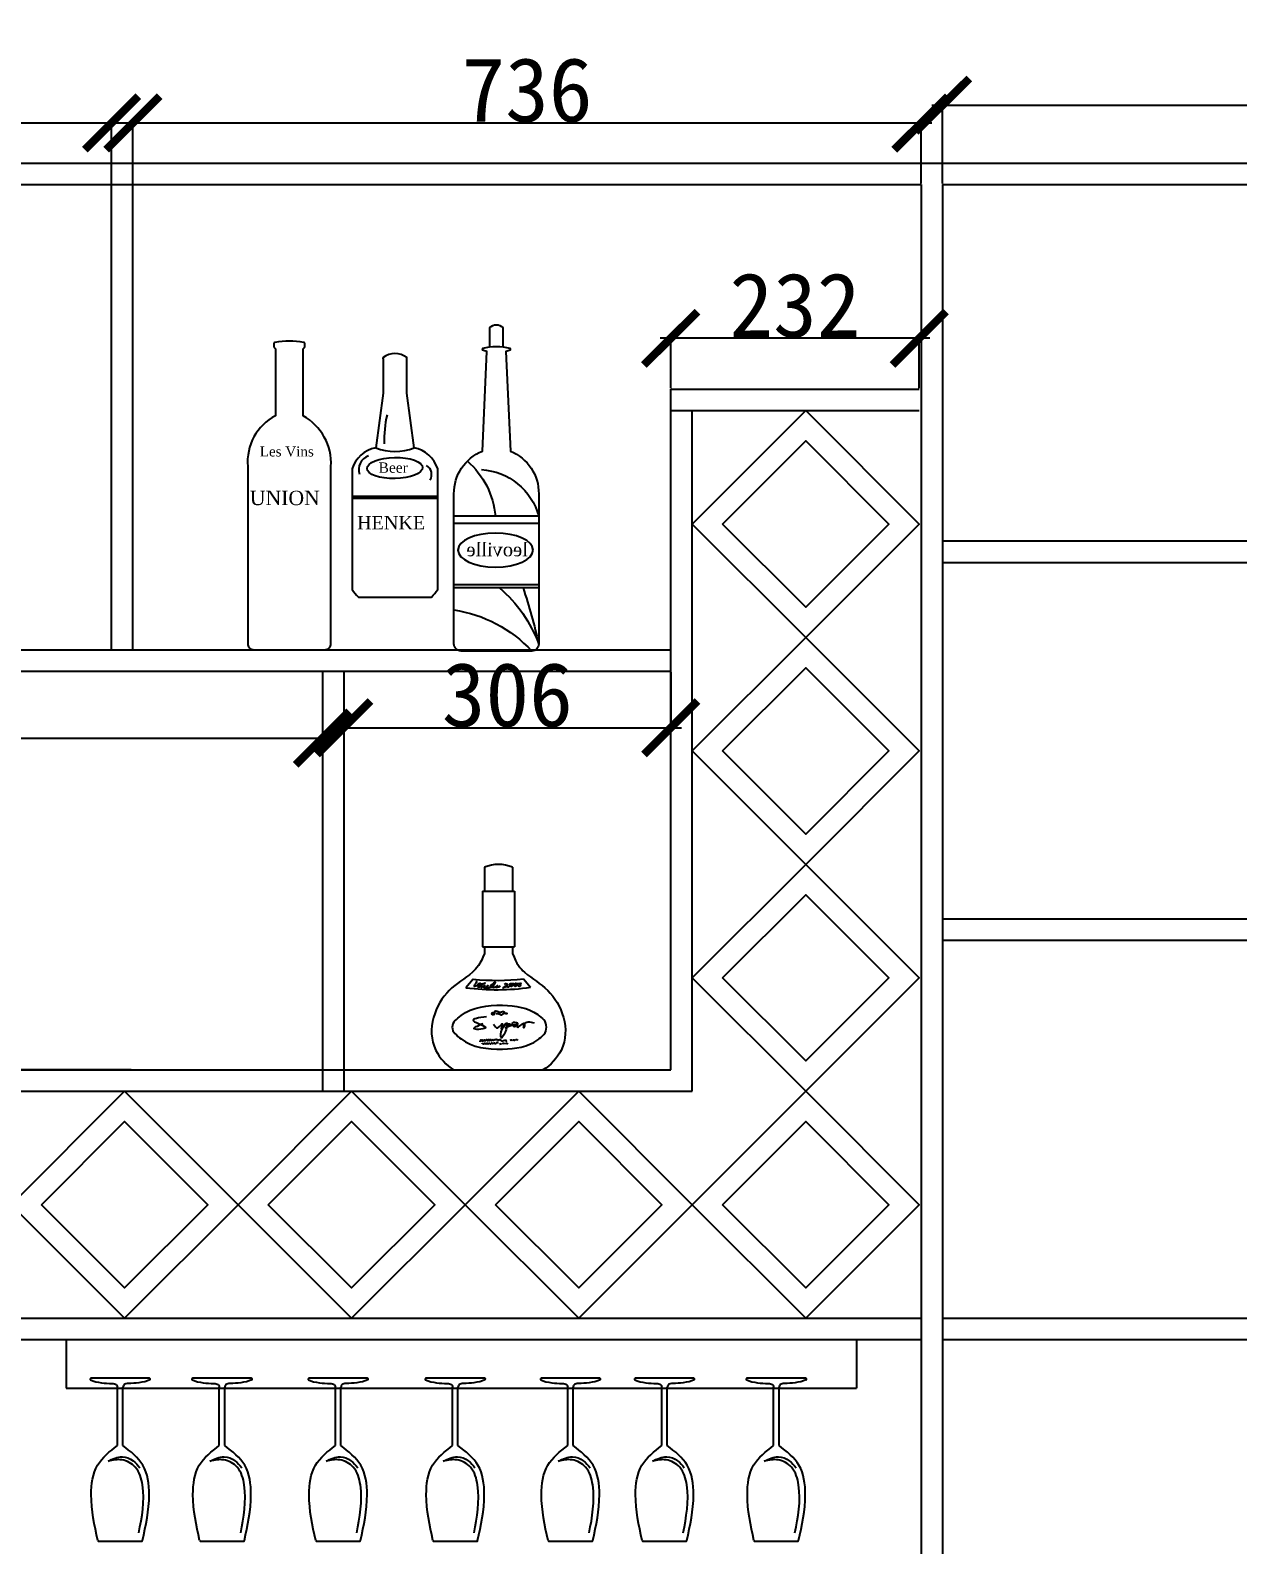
# Model space of a CAD drawing. Header units: millimetres. Extents: x 1149180 to 1411665549, y -85375798 to -28940.
# Drawn here: x 1196092 to 1197221, y -92264 to -90848 of the extents above; entities that cross this region are included whole.
import ezdxf

# ---------------------------------------------------------------- set-up
doc = ezdxf.new("R2010")
doc.units = ezdxf.units.MM
doc.header["$PDMODE"] = 35
for name, color, linetype in [('3', 3, 'Continuous'), ('4', 4, 'Continuous'), ('6', 6, 'Continuous'), ('7', 7, 'Continuous'), ('BLOCK2', 8, 'Continuous'), ('qt', 7, 'Continuous'), ('地板', 8, 'Continuous'), ('灯', 1, 'Continuous')]:
    doc.layers.add(name, color=color, linetype=linetype)
doc.styles.add('STYLE4', font='dutcheb.ttf')
doc.styles.add('云', font='SimSun.ttf')
doc.dimstyles.new('标准', dxfattribs={"dimtxt": 60, "dimasz": 50, "dimexe": 1, "dimexo": 1, "dimtad": 1, "dimdec": 0, "dimtxsty": '云', "dimblk": 'ARCHTICK', "dimcen": 50, "dimdle": 10, "dimclrd": 24, "dimclre": 22, "dimclrt": 24, "dimadec": 0, "dimazin": 0, "dimtfac": 1, "dimtdec": 0, "dimtmove": 1, "dimatfit": 3, "dimldrblk": 'OBLIQUE', "dimfxl": 1.25, "dimarcsym": 0})

# ---------------------------------------------------------------- blocks, each defined once
blk = doc.blocks.new('jd')
at = {"layer": '6', "color": 4}
for p, q in [((-4873.1, 2881.8), (-4873.1, 2818.3)), ((-4798.1, 2881.8), (-4798.1, 2818.3)), ((-4878.1, 2818.3), (-4793.1, 2818.3)), ((-4878.1, 2818.3), (-4878.1, 2668.9)), ((-4793.1, 2818.3), (-4793.1, 2668.9)), ((-4878.1, 2668.9), (-4793.1, 2668.9)), ((-4873.1, 2668.9), (-4873.1, 2651.5)), ((-4798.1, 2668.9), (-4798.1, 2651.5)), ((-4903.2, 2582.9), (-4922.4, 2560)), ((-4768.9, 2584), (-4749.9, 2561.3)), ((-4954.3, 2340.5), (-4716.9, 2340.5))]:
    blk.add_line(p, q, dxfattribs=at)
for centre, radius, start, end in [((-4835.6, 2795.5), 94, 66.4973, 113.5027), ((-4841.1, 3185), 630.3, 262.5878, 278.3192), ((-4841.1, 3185), 605.3, 264.1105, 276.85), ((-4935.9, 2454.5), 23.2, 133.046, 226.954), ((-4738.6, 2454.5), 31.2, 321.3087, 38.6913)]:
    blk.add_arc(centre, radius, start, end, dxfattribs=at)
for points in [[(-4873.1, 2651.5), (-4883.7, 2622.4), (-4915.5, 2588.4), (-4990.4, 2549.7), (-5040.3, 2425.6), (-4974.8, 2352.6), (-4954.3, 2340.5)], [(-4798.1, 2651.5), (-4787.5, 2622.4), (-4755.7, 2588.4), (-4680.8, 2549.7), (-4630.8, 2425.6), (-4696.3, 2352.6), (-4716.9, 2340.5)]]:
    blk.add_open_spline(points, degree=3, knots=[0, 0, 0, 0, 18.805428, 56.35164, 129.653985, 156.297323, 156.297323, 156.297323, 156.297323], dxfattribs=at)
for points in [[(-4894.8, 2579), (-4895.5, 2572.8), (-4900.3, 2564.3), (-4896.1, 2565), (-4886.7, 2571.5), (-4884.1, 2572.1), (-4885.4, 2570.2), (-4891.2, 2564), (-4890.9, 2562.4), (-4886, 2565.3), (-4876.6, 2571.2), (-4871.3, 2572.5), (-4872.6, 2571.5), (-4878.2, 2568.9), (-4887, 2561.1), (-4882.1, 2565.3), (-4879.8, 2565), (-4881.8, 2561.1), (-4872.3, 2565.6), (-4875.3, 2561.1), (-4863.5, 2565.3), (-4867.1, 2563.4), (-4864.2, 2561.1), (-4870.4, 2559.1), (-4856.7, 2561.7), (-4844.3, 2575.1), (-4857.3, 2560.8), (-4848.2, 2565), (-4853.7, 2564), (-4845.6, 2561.1), (-4837.8, 2566), (-4841.7, 2561.7), (-4830, 2564.7)], [(-4819.2, 2568.9), (-4813.7, 2570.8), (-4812.7, 2566.3), (-4815, 2565.6), (-4823.1, 2560.1), (-4816.6, 2562.7), (-4810.7, 2562.7), (-4805.5, 2564), (-4805.5, 2570.8), (-4798, 2567.6), (-4801.9, 2563.7), (-4802.9, 2568.2), (-4791.8, 2570.8), (-4787.9, 2567.6), (-4791.2, 2563), (-4791.8, 2570.8), (-4785.6, 2571.5), (-4776.8, 2567.6), (-4780.4, 2563.7), (-4784.3, 2569.2), (-4780.7, 2571.5), (-4774.2, 2571.5)], [(-4951.7, 2471.4), (-4935.5, 2485.7), (-4824.7, 2513.1), (-4730.9, 2488.3), (-4714.3, 2474)], [(-4867.6, 2482.5), (-4902.5, 2471.5), (-4870.9, 2452.4), (-4900.8, 2451.3), (-4891.9, 2457.7), (-4876.2, 2464.6)], [(-4845.2, 2488.9), (-4852.7, 2488.9), (-4852.7, 2493), (-4845.2, 2493), (-4845.2, 2497.5), (-4838.8, 2497.5), (-4830.1, 2494.5), (-4820.7, 2496), (-4819.1, 2493), (-4812.7, 2491.5), (-4822.5, 2490), (-4828.2, 2487), (-4836.5, 2490), (-4842.5, 2490)], [(-4849.3, 2463), (-4836.9, 2453.3), (-4824.9, 2463.9), (-4828.4, 2451.2), (-4814.3, 2465.3), (-4827, 2425.8), (-4811.5, 2463.2), (-4803.7, 2461.8), (-4816.4, 2453.3), (-4812.9, 2455.5), (-4784.6, 2465.3), (-4798.7, 2465.3), (-4793.1, 2456.2), (-4785.3, 2463.9), (-4785.3, 2455.5), (-4766.2, 2465.3), (-4768.3, 2452.6), (-4766.9, 2461.1), (-4740.1, 2465.8)], [(-4951.7, 2437.5), (-4935.5, 2423.2), (-4824.7, 2395.9), (-4730.9, 2420.6), (-4714.3, 2434.9)], [(-4884.8, 2415.9), (-4882.8, 2420.9), (-4882.6, 2417.2), (-4879.4, 2420.7), (-4878.9, 2418.1), (-4872.6, 2421.2), (-4872, 2417.8), (-4866.6, 2421.9), (-4865.7, 2418.6), (-4861.3, 2421.9), (-4861.1, 2418.8), (-4856.4, 2421.8), (-4855.5, 2418.8), (-4850.3, 2421.4), (-4848.7, 2419.2), (-4845.1, 2421.7), (-4844.6, 2420.6), (-4842.1, 2422.3), (-4840.5, 2420.9), (-4838.7, 2422.1), (-4837.4, 2419.9), (-4830.7, 2421.8), (-4829.4, 2418.9), (-4815.8, 2419.7), (-4815.6, 2415.6)], [(-4879.3, 2409), (-4877.1, 2411.4), (-4875.6, 2409.7), (-4872.6, 2412.3), (-4872.2, 2410.1), (-4868.6, 2411.5), (-4868, 2410.1), (-4865.1, 2411.5), (-4864.1, 2410.2), (-4862.3, 2410.9), (-4859.4, 2411.9), (-4857, 2409.3), (-4853, 2412.4), (-4850.3, 2410.3), (-4846.6, 2413), (-4844.9, 2410.6), (-4838.7, 2414.2), (-4838.1, 2411.2)], [(-4833, 2408.8), (-4829.6, 2410.4), (-4828.8, 2409.2), (-4827.3, 2411.5)], [(-4824.8, 2410.1), (-4821.4, 2411.6), (-4820.7, 2410.4), (-4819.2, 2412.7)], [(-4816.7, 2410.1), (-4813.3, 2411.6), (-4812.5, 2410.4), (-4811, 2412.7)], [(-4804, 2419.4), (-4800.6, 2420.9), (-4799.9, 2419.8), (-4798.4, 2422.1)], [(-4797.1, 2419.4), (-4793.7, 2420.9), (-4793, 2419.8), (-4791.4, 2422.1)], [(-4789.8, 2420.2), (-4786.4, 2421.8), (-4785.6, 2420.6), (-4784.1, 2422.9)]]:
    blk.add_spline(points, degree=3, dxfattribs=at)
blk = doc.blocks.new('W1')
at = {"layer": '3'}
for p, q in [((-87.4, 96.6), (-27.4, 96.6)), ((-87.4, 53), (-27.4, 53))]:
    blk.add_line(p, q, dxfattribs=at)
for centre, radius, start, end in [((1.7, 96.6), 58.6, 131.1777, 175.0055), ((-44, 89.7), 45.1, 93.7232, 164.5396), ((391, -101), 491.4, 161.9815, 166.8029), ((4.9, -23.5), 98.6, 130.9257, 159.4126), ((-13.6, -57.5), 93.8, 98.4329, 137.162)]:
    blk.add_arc(centre, radius, start, end, dxfattribs=at)
blk.add_ellipse((-56.8, 77.7), major_axis=(-26.6, 0), ratio=0.453704, dxfattribs=at)
at = {"layer": '4'}
blk.add_lwpolyline([(-32.4, 6.2, 0.414214), (-27.4, 11.2), (-27.4, 117.5, 0.307785), (-47.5, 147.8), (-50.6, 218.4, 0.080951), (-47.7, 219.3, 0.050461), (-47.8, 220.8, 0.114655), (-67, 220.8, 0.050461), (-67.1, 219.3, 0.080951), (-64.2, 218.4), (-67.3, 147.8, 0.307785), (-87.4, 117.5), (-87.4, 11.2, 0.414214), (-82.4, 6.2)], format="xyb", close=True, dxfattribs=at)
at = {"layer": '7'}
for p, q in [((-87.4, 101.7), (-27.4, 101.7)), ((-87.4, 51), (-27.4, 51))]:
    blk.add_line(p, q, dxfattribs=at)
blk.add_lwpolyline([(-52.7, 221.6), (-52.7, 235.3, 0.420258), (-62.1, 235.3), (-62.1, 221.6)], format="xyb", dxfattribs=at)
at = {"layer": '3', "color": 3, "style": 'STYLE4'}
blk.add_text('leoville', height=9.6, dxfattribs=at).set_placement((-79.7, 73.3))
blk = doc.blocks.new('_ArchTick')
at = {"color": 0, "linetype": 'ByBlock', "const_width": 0.15}
blk.add_lwpolyline([(-0.5, -0.5), (0.5, 0.5)], dxfattribs=at)
blk = doc.blocks.new('*D1228')
at = {"layer": 'Defpoints', "color": 0}
for p in [(1196168.4, -90934.4), (1195392, -90991.9), (1196168.4, -90991.9)]:
    blk.add_point(p, dxfattribs=at)
at = {"layer": '灯', "color": 24, "lineweight": -2}
blk.add_line((1195382, -90934.4), (1196178.4, -90934.4), dxfattribs=at)
at = {"layer": '灯', "color": 22, "lineweight": -2}
for p, q in [((1195392, -90990.9), (1195392, -90933.4)), ((1196168.4, -90990.9), (1196168.4, -90933.4))]:
    blk.add_line(p, q, dxfattribs=at)
at = {"layer": '灯', "color": 24, "lineweight": -2, "xscale": 50, "yscale": 50, "zscale": 50, "rotation": 180}
blk.add_blockref('_ArchTick', (1195392, -90934.4), dxfattribs=at)
at = {"layer": '灯', "color": 24, "lineweight": -2, "xscale": 50, "yscale": 50, "zscale": 50}
blk.add_blockref('_ArchTick', (1196168.4, -90934.4), dxfattribs=at)
at = {"layer": '灯', "color": 24, "insert": (1195780.2, -90903.8), "char_height": 60, "attachment_point": 5, "style": '云'}
blk.add_mtext('776', dxfattribs=at)
blk = doc.blocks.new('_Oblique')
at = {"color": 0, "linetype": 'ByBlock', "lineweight": -2}
blk.add_line((-0.5, -0.5), (0.5, 0.5), dxfattribs=at)
blk = doc.blocks.new('*D1229')
at = {"layer": 'Defpoints', "color": 0}
for p in [(1196924.8, -90934.4), (1196188.4, -90991.9), (1196924.8, -90991.9)]:
    blk.add_point(p, dxfattribs=at)
at = {"layer": '灯', "color": 24, "lineweight": -2}
blk.add_line((1196178.4, -90934.4), (1196934.8, -90934.4), dxfattribs=at)
at = {"layer": '灯', "color": 22, "lineweight": -2}
for p, q in [((1196188.4, -90990.9), (1196188.4, -90933.4)), ((1196924.8, -90990.9), (1196924.8, -90933.4))]:
    blk.add_line(p, q, dxfattribs=at)
at = {"layer": '灯', "color": 24, "lineweight": -2, "xscale": 50, "yscale": 50, "zscale": 50, "rotation": 180}
blk.add_blockref('_ArchTick', (1196188.4, -90934.4), dxfattribs=at)
at = {"layer": '灯', "color": 24, "lineweight": -2, "xscale": 50, "yscale": 50, "zscale": 50}
blk.add_blockref('_ArchTick', (1196924.8, -90934.4), dxfattribs=at)
at = {"layer": '灯', "color": 24, "insert": (1196556.6, -90903.8), "char_height": 60, "attachment_point": 5, "style": '云'}
blk.add_mtext('736', dxfattribs=at)
blk = doc.blocks.new('*D1230')
at = {"layer": 'Defpoints', "color": 0}
for p in [(1196690.9, -91135.7), (1196690.9, -91183.3), (1196923, -91183.3)]:
    blk.add_point(p, dxfattribs=at)
at = {"layer": '灯', "color": 24, "lineweight": -2}
blk.add_line((1196933, -91135.7), (1196680.9, -91135.7), dxfattribs=at)
at = {"layer": '灯', "color": 22, "lineweight": -2}
for p, q in [((1196690.9, -91182.3), (1196690.9, -91134.7)), ((1196923, -91182.3), (1196923, -91134.7))]:
    blk.add_line(p, q, dxfattribs=at)
at = {"layer": '灯', "color": 24, "lineweight": -2, "xscale": 50, "yscale": 50, "zscale": 50, "rotation": 180}
blk.add_blockref('_ArchTick', (1196690.9, -91135.7), dxfattribs=at)
at = {"layer": '灯', "color": 24, "lineweight": -2, "xscale": 50, "yscale": 50, "zscale": 50}
blk.add_blockref('_ArchTick', (1196923, -91135.7), dxfattribs=at)
at = {"layer": '灯', "color": 24, "insert": (1196807, -91105.1), "char_height": 60, "attachment_point": 5, "style": '云'}
blk.add_mtext('232', dxfattribs=at)
blk = doc.blocks.new('*D1231')
at = {"layer": 'Defpoints', "color": 0}
for p in [(1195635.3, -91446.9), (1196365.4, -91446.9), (1196365.4, -91509.6)]:
    blk.add_point(p, dxfattribs=at)
at = {"layer": '灯', "color": 22, "lineweight": -2}
for p, q in [((1195635.3, -91447.9), (1195635.3, -91510.6)), ((1196365.4, -91447.9), (1196365.4, -91510.6))]:
    blk.add_line(p, q, dxfattribs=at)
at = {"layer": '灯', "color": 24, "lineweight": -2}
blk.add_line((1195625.3, -91509.6), (1196375.4, -91509.6), dxfattribs=at)
at = {"layer": '灯', "color": 24, "lineweight": -2, "xscale": 50, "yscale": 50, "zscale": 50, "rotation": 180}
blk.add_blockref('_ArchTick', (1195635.3, -91509.6), dxfattribs=at)
at = {"layer": '灯', "color": 24, "lineweight": -2, "xscale": 50, "yscale": 50, "zscale": 50}
blk.add_blockref('_ArchTick', (1196365.4, -91509.6), dxfattribs=at)
at = {"layer": '灯', "color": 24, "insert": (1196000.3, -91478.9), "char_height": 60, "attachment_point": 5, "style": '云'}
blk.add_mtext('730', dxfattribs=at)
blk = doc.blocks.new('*D1233')
at = {"layer": 'Defpoints', "color": 0}
for p in [(1196385.4, -91446.9), (1196690.9, -91446.9), (1196690.9, -91499.9)]:
    blk.add_point(p, dxfattribs=at)
at = {"layer": '灯', "color": 22, "lineweight": -2}
for p, q in [((1196385.4, -91447.9), (1196385.4, -91500.9)), ((1196690.9, -91447.9), (1196690.9, -91500.9))]:
    blk.add_line(p, q, dxfattribs=at)
at = {"layer": '灯', "color": 24, "lineweight": -2}
blk.add_line((1196375.4, -91499.9), (1196700.9, -91499.9), dxfattribs=at)
at = {"layer": '灯', "color": 24, "lineweight": -2, "xscale": 50, "yscale": 50, "zscale": 50, "rotation": 180}
blk.add_blockref('_ArchTick', (1196385.4, -91499.9), dxfattribs=at)
at = {"layer": '灯', "color": 24, "lineweight": -2, "xscale": 50, "yscale": 50, "zscale": 50}
blk.add_blockref('_ArchTick', (1196690.9, -91499.9), dxfattribs=at)
at = {"layer": '灯', "color": 24, "insert": (1196538.2, -91469.3), "char_height": 60, "attachment_point": 5, "style": '云'}
blk.add_mtext('306', dxfattribs=at)
blk = doc.blocks.new('*D1238')
at = {"layer": 'Defpoints', "color": 0}
for p in [(1198289.8, -90917.8), (1196944.8, -90991.9), (1198289.8, -90991.9)]:
    blk.add_point(p, dxfattribs=at)
at = {"layer": '灯', "color": 24, "lineweight": -2}
blk.add_line((1196934.8, -90917.8), (1198299.8, -90917.8), dxfattribs=at)
at = {"layer": '灯', "color": 22, "lineweight": -2}
for p, q in [((1196944.8, -90990.9), (1196944.8, -90916.8)), ((1198289.8, -90990.9), (1198289.8, -90916.8))]:
    blk.add_line(p, q, dxfattribs=at)
at = {"layer": '灯', "color": 24, "lineweight": -2, "xscale": 50, "yscale": 50, "zscale": 50, "rotation": 180}
blk.add_blockref('_ArchTick', (1196944.8, -90917.8), dxfattribs=at)
at = {"layer": '灯', "color": 24, "lineweight": -2, "xscale": 50, "yscale": 50, "zscale": 50}
blk.add_blockref('_ArchTick', (1198289.8, -90917.8), dxfattribs=at)
at = {"layer": '灯', "color": 24, "insert": (1197617.3, -90887.1), "char_height": 60, "attachment_point": 5, "style": '云'}
blk.add_mtext('1345', dxfattribs=at)

msp = doc.modelspace()

# ---------------------------------------------------------------- linework, layer by layer
at = {"color": 8}
for p, q in [((1196168.4, -91426.9), (1196168.4, -90991.9)), ((1196188.4, -91426.9), (1196188.4, -90991.9)), ((1196690.9, -91819.7), (1196690.9, -91183.3)), ((1196710.9, -91839.7), (1196710.9, -91203.3)), ((1194964.8, -91426.9), (1196690.9, -91426.9)), ((1194964.8, -91446.9), (1196690.9, -91446.9)), ((1196188.4, -91446.9), (1196188.4, -91446.9)), ((1196365.4, -91446.9), (1196365.4, -91839.7)), ((1196385.4, -91446.9), (1196385.4, -91839.7)), ((1196186.7, -91819.7), (1195498.1, -91819.7)), ((1195693.1, -91819.7), (1196690.9, -91819.7)), ((1195650.3, -91839.7), (1196710.9, -91839.7)), ((1196074.5, -92051.9), (1196924.8, -92051.9)), ((1196074.5, -92071.9), (1196924.8, -92071.9))]:
    msp.add_line(p, q, dxfattribs=at)
for points in [[(1196710.9, -91309.4), (1196817, -91203.3), (1196923, -91309.4), (1196817, -91415.5)], [(1196739.2, -91309.4), (1196817, -91231.6), (1196894.8, -91309.4), (1196817, -91387.2)], [(1196710.9, -91521.5), (1196817, -91415.5), (1196923, -91521.5), (1196817, -91627.6)], [(1196739.2, -91521.5), (1196817, -91443.7), (1196894.8, -91521.5), (1196817, -91599.3)], [(1196710.9, -91733.7), (1196817, -91627.6), (1196923, -91733.7), (1196817, -91839.7)], [(1196739.2, -91733.7), (1196817, -91655.9), (1196894.8, -91733.7), (1196817, -91811.4)], [(1196074.5, -91945.8), (1196180.6, -91839.7), (1196286.7, -91945.8), (1196180.6, -92051.9)], [(1196286.7, -91945.8), (1196392.7, -91839.7), (1196498.8, -91945.8), (1196392.7, -92051.9)], [(1196498.8, -91945.8), (1196604.9, -91839.7), (1196710.9, -91945.8), (1196604.9, -92051.9)], [(1196710.9, -91945.8), (1196817, -91839.7), (1196923, -91945.8), (1196817, -92051.9)], [(1196102.8, -91945.8), (1196180.6, -91868), (1196258.4, -91945.8), (1196180.6, -92023.6)], [(1196314.9, -91945.8), (1196392.7, -91868), (1196470.5, -91945.8), (1196392.7, -92023.6)], [(1196527.1, -91945.8), (1196604.9, -91868), (1196682.6, -91945.8), (1196604.9, -92023.6)], [(1196739.2, -91945.8), (1196817, -91868), (1196894.8, -91945.8), (1196817, -92023.6)]]:
    msp.add_lwpolyline(points, close=True, dxfattribs=at)
at = {"layer": '3'}
msp.add_line((1196393.2, -91285.2), (1196473.2, -91285.2), dxfattribs=at)
for centre, radius, start, end in [((1196531.2, -91231.5), 108.1, 167.0666, 181.5046), ((1196413.1, -91258.6), 13.7, 110.2878, 198.0403), ((1196457.3, -91263.2), 10.2, 329.8754, 57.1334)]:
    msp.add_arc(centre, radius, start, end, dxfattribs=at)
at = {"layer": '4'}
for points in [[(1196301.5, -91426.9), (1196367.6, -91426.9, 0.414214), (1196373.4, -91421.1), (1196373.4, -91255.6, 0.287212), (1196347.4, -91208.1), (1196347.4, -91145.6, 0.147579), (1196349, -91143.6), (1196349, -91140.7, 0.131585), (1196348, -91139.5, 0.075603), (1196321, -91139.5, 0.131585), (1196320, -91140.7), (1196320, -91143.6, 0.147579), (1196321.7, -91145.6), (1196321.7, -91208.1, 0.304594), (1196295.7, -91255.6), (1196295.7, -91421.1, 0.414214)], [(1196415.2, -91238.1, 0.275143), (1196393.2, -91257.9), (1196393.2, -91370.6, 0.042753), (1196399, -91377.7), (1196467.3, -91377.7, 0.042753), (1196473.2, -91370.6), (1196473.2, -91257.9, 0.275143), (1196451.1, -91238.1), (1196444.2, -91187), (1196444.2, -91155.2, 0.279828), (1196444.2, -91153.6, 0.31991), (1196422.2, -91153.6, 0.279828), (1196422.2, -91155.2), (1196422.2, -91187)]]:
    msp.add_lwpolyline(points, format="xyb", close=True, dxfattribs=at)
at = {"layer": '7'}
msp.add_line((1196393.2, -91283.2), (1196473.2, -91283.2), dxfattribs=at)
msp.add_arc((1196433.2, -91193.3), 48.3, 248.1677, 291.8323, dxfattribs=at)
msp.add_ellipse((1196433.1, -91257), major_axis=(-26, -0.5), ratio=0.379432, dxfattribs=at)
at = {"layer": 'BLOCK2', "color": 253}
for p, q in [((1196126.1, -92071.9), (1196126.1, -92117.3)), ((1196864.6, -92071.9), (1196864.6, -92117.3)), ((1196126.1, -92117.3), (1196864.6, -92117.3)), ((1196203.8, -92107.9), (1196149.2, -92107.9)), ((1196173.9, -92170.9), (1196173.9, -92116.3)), ((1196179, -92170.9), (1196179, -92116.3)), ((1196298.9, -92107.9), (1196244.3, -92107.9)), ((1196269.1, -92170.9), (1196269.1, -92116.3)), ((1196274.1, -92170.9), (1196274.1, -92116.3)), ((1196407.4, -92107.9), (1196352.8, -92107.9)), ((1196377.6, -92170.9), (1196377.6, -92116.3)), ((1196382.6, -92170.9), (1196382.6, -92116.3)), ((1196516.9, -92107.9), (1196462.3, -92107.9)), ((1196487.1, -92170.9), (1196487.1, -92116.3)), ((1196492.1, -92170.9), (1196492.1, -92116.3)), ((1196624.5, -92107.9), (1196569.9, -92107.9)), ((1196594.6, -92170.9), (1196594.6, -92116.3)), ((1196599.7, -92170.9), (1196599.7, -92116.3)), ((1196712.4, -92107.9), (1196657.8, -92107.9)), ((1196682.6, -92170.9), (1196682.6, -92116.3)), ((1196687.7, -92170.9), (1196687.7, -92116.3)), ((1196816.9, -92107.9), (1196762.3, -92107.9)), ((1196787, -92170.9), (1196787, -92116.3)), ((1196792.1, -92170.9), (1196792.1, -92116.3)), ((1196196.5, -92260.5), (1196156.4, -92260.5)), ((1196291.7, -92260.5), (1196251.6, -92260.5)), ((1196400.2, -92260.5), (1196360.1, -92260.5)), ((1196509.7, -92260.5), (1196469.5, -92260.5)), ((1196617.2, -92260.5), (1196577.1, -92260.5)), ((1196705.2, -92260.5), (1196665.1, -92260.5)), ((1196809.6, -92260.5), (1196769.5, -92260.5))]:
    msp.add_line(p, q, dxfattribs=at)
for centre, start, end in [((1196149.2, -92108.8), 90, 243.2196), ((1196203.8, -92108.8), 296.7804, 90), ((1196244.3, -92108.8), 90, 243.2196), ((1196298.9, -92108.8), 296.7804, 90), ((1196352.8, -92108.8), 90, 243.2196), ((1196407.4, -92108.8), 296.7804, 90), ((1196462.3, -92108.8), 90, 243.2196), ((1196516.9, -92108.8), 296.7804, 90), ((1196569.9, -92108.8), 90, 243.2196), ((1196624.5, -92108.8), 296.7804, 90), ((1196657.8, -92108.8), 90, 243.2196), ((1196712.4, -92108.8), 296.7804, 90), ((1196762.3, -92108.8), 90, 243.2196), ((1196816.9, -92108.8), 296.7804, 90), ((1196156.4, -92259.6), 192.5858, 270), ((1196196.5, -92259.6), 270, 347.4142), ((1196251.6, -92259.6), 192.5858, 270), ((1196291.7, -92259.6), 270, 347.4142), ((1196360.1, -92259.6), 192.5858, 270), ((1196400.2, -92259.6), 270, 347.4142), ((1196469.5, -92259.6), 192.5858, 270), ((1196509.7, -92259.6), 270, 347.4142), ((1196577.1, -92259.6), 192.5858, 270), ((1196617.2, -92259.6), 270, 347.4142), ((1196665.1, -92259.6), 192.5858, 270), ((1196705.2, -92259.6), 270, 347.4142), ((1196769.5, -92259.6), 192.5858, 270), ((1196809.6, -92259.6), 270, 347.4142)]:
    msp.add_arc(centre, 0.84, start, end, dxfattribs=at)
for points, knots in [([(1196148.8, -92109.5), (1196151.6, -92110.9), (1196158.6, -92112.5), (1196166.6, -92112.8), (1196172.9, -92113.2), (1196173.7, -92115.3), (1196173.9, -92116.3)], [1.62704, 1.62704, 1.62704, 1.62704, 15.116429, 26.985274, 31.624451, 34.868183, 34.868183, 34.868183, 34.868183]), ([(1196204.1, -92109.5), (1196201.4, -92110.9), (1196194.3, -92112.5), (1196186.3, -92112.8), (1196180, -92113.2), (1196179.2, -92115.3), (1196179, -92116.3)], [1.62704, 1.62704, 1.62704, 1.62704, 15.116429, 26.985274, 31.624451, 34.868183, 34.868183, 34.868183, 34.868183]), ([(1196243.9, -92109.5), (1196246.7, -92110.9), (1196253.8, -92112.5), (1196261.8, -92112.8), (1196268.1, -92113.2), (1196268.9, -92115.3), (1196269.1, -92116.3)], [1.62704, 1.62704, 1.62704, 1.62704, 15.116429, 26.985274, 31.624451, 34.868183, 34.868183, 34.868183, 34.868183]), ([(1196299.3, -92109.5), (1196296.5, -92110.9), (1196289.4, -92112.5), (1196281.5, -92112.8), (1196275.1, -92113.2), (1196274.4, -92115.3), (1196274.1, -92116.3)], [1.62704, 1.62704, 1.62704, 1.62704, 15.116429, 26.985274, 31.624451, 34.868183, 34.868183, 34.868183, 34.868183]), ([(1196352.4, -92109.5), (1196355.2, -92110.9), (1196362.3, -92112.5), (1196370.3, -92112.8), (1196376.6, -92113.2), (1196377.4, -92115.3), (1196377.6, -92116.3)], [1.62704, 1.62704, 1.62704, 1.62704, 15.116429, 26.985274, 31.624451, 34.868183, 34.868183, 34.868183, 34.868183]), ([(1196407.8, -92109.5), (1196405, -92110.9), (1196397.9, -92112.5), (1196390, -92112.8), (1196383.6, -92113.2), (1196382.9, -92115.3), (1196382.6, -92116.3)], [1.62704, 1.62704, 1.62704, 1.62704, 15.116429, 26.985274, 31.624451, 34.868183, 34.868183, 34.868183, 34.868183]), ([(1196461.9, -92109.5), (1196464.7, -92110.9), (1196471.8, -92112.5), (1196479.8, -92112.8), (1196486.1, -92113.2), (1196486.9, -92115.3), (1196487.1, -92116.3)], [1.62704, 1.62704, 1.62704, 1.62704, 15.116429, 26.985274, 31.624451, 34.868183, 34.868183, 34.868183, 34.868183]), ([(1196517.3, -92109.5), (1196514.5, -92110.9), (1196507.4, -92112.5), (1196499.4, -92112.8), (1196493.1, -92113.2), (1196492.3, -92115.3), (1196492.1, -92116.3)], [1.62704, 1.62704, 1.62704, 1.62704, 15.116429, 26.985274, 31.624451, 34.868183, 34.868183, 34.868183, 34.868183]), ([(1196569.5, -92109.5), (1196572.3, -92110.9), (1196579.4, -92112.5), (1196587.3, -92112.8), (1196593.7, -92113.2), (1196594.4, -92115.3), (1196594.6, -92116.3)], [1.62704, 1.62704, 1.62704, 1.62704, 15.116429, 26.985274, 31.624451, 34.868183, 34.868183, 34.868183, 34.868183]), ([(1196624.9, -92109.5), (1196622.1, -92110.9), (1196615, -92112.5), (1196607, -92112.8), (1196600.7, -92113.2), (1196599.9, -92115.3), (1196599.7, -92116.3)], [1.62704, 1.62704, 1.62704, 1.62704, 15.116429, 26.985274, 31.624451, 34.868183, 34.868183, 34.868183, 34.868183]), ([(1196657.4, -92109.5), (1196660.2, -92110.9), (1196667.3, -92112.5), (1196675.3, -92112.8), (1196681.6, -92113.2), (1196682.4, -92115.3), (1196682.6, -92116.3)], [1.62704, 1.62704, 1.62704, 1.62704, 15.116429, 26.985274, 31.624451, 34.868183, 34.868183, 34.868183, 34.868183]), ([(1196712.8, -92109.5), (1196710, -92110.9), (1196702.9, -92112.5), (1196695, -92112.8), (1196688.6, -92113.2), (1196687.9, -92115.3), (1196687.7, -92116.3)], [1.62704, 1.62704, 1.62704, 1.62704, 15.116429, 26.985274, 31.624451, 34.868183, 34.868183, 34.868183, 34.868183]), ([(1196761.9, -92109.5), (1196764.7, -92110.9), (1196771.7, -92112.5), (1196779.7, -92112.8), (1196786, -92113.2), (1196786.8, -92115.3), (1196787, -92116.3)], [1.62704, 1.62704, 1.62704, 1.62704, 15.116429, 26.985274, 31.624451, 34.868183, 34.868183, 34.868183, 34.868183]), ([(1196817.2, -92109.5), (1196814.5, -92110.9), (1196807.4, -92112.5), (1196799.4, -92112.8), (1196793.1, -92113.2), (1196792.3, -92115.3), (1196792.1, -92116.3)], [1.62704, 1.62704, 1.62704, 1.62704, 15.116429, 26.985274, 31.624451, 34.868183, 34.868183, 34.868183, 34.868183]), ([(1196155.6, -92259.8), (1196152.4, -92245.7), (1196147.4, -92222.6), (1196151.9, -92187.9), (1196166.7, -92176.5), (1196173.9, -92170.9)], [0.805881, 0.805881, 0.805881, 0.805881, 52.568582, 85.927397, 117.154241, 117.154241, 117.154241, 117.154241]), ([(1196197.3, -92259.8), (1196200.5, -92245.7), (1196205.6, -92222.6), (1196201, -92187.9), (1196186.2, -92176.5), (1196179, -92170.9)], [0.805881, 0.805881, 0.805881, 0.805881, 52.568582, 85.927397, 117.154241, 117.154241, 117.154241, 117.154241]), ([(1196250.7, -92259.8), (1196247.6, -92245.7), (1196242.5, -92222.6), (1196247, -92187.9), (1196261.9, -92176.5), (1196269.1, -92170.9)], [0.805881, 0.805881, 0.805881, 0.805881, 52.568582, 85.927397, 117.154241, 117.154241, 117.154241, 117.154241]), ([(1196292.5, -92259.8), (1196295.6, -92245.7), (1196300.7, -92222.6), (1196296.2, -92187.9), (1196281.3, -92176.5), (1196274.1, -92170.9)], [0.805881, 0.805881, 0.805881, 0.805881, 52.568582, 85.927397, 117.154241, 117.154241, 117.154241, 117.154241]), ([(1196359.2, -92259.8), (1196356.1, -92245.7), (1196351, -92222.6), (1196355.5, -92187.9), (1196370.4, -92176.5), (1196377.6, -92170.9)], [0.805881, 0.805881, 0.805881, 0.805881, 52.568582, 85.927397, 117.154241, 117.154241, 117.154241, 117.154241]), ([(1196401, -92259.8), (1196404.1, -92245.7), (1196409.2, -92222.6), (1196404.7, -92187.9), (1196389.8, -92176.5), (1196382.6, -92170.9)], [0.805881, 0.805881, 0.805881, 0.805881, 52.568582, 85.927397, 117.154241, 117.154241, 117.154241, 117.154241]), ([(1196468.7, -92259.8), (1196465.6, -92245.7), (1196460.5, -92222.6), (1196465, -92187.9), (1196479.9, -92176.5), (1196487.1, -92170.9)], [0.805881, 0.805881, 0.805881, 0.805881, 52.568582, 85.927397, 117.154241, 117.154241, 117.154241, 117.154241]), ([(1196510.5, -92259.8), (1196513.6, -92245.7), (1196518.7, -92222.6), (1196514.2, -92187.9), (1196499.3, -92176.5), (1196492.1, -92170.9)], [0.805881, 0.805881, 0.805881, 0.805881, 52.568582, 85.927397, 117.154241, 117.154241, 117.154241, 117.154241]), ([(1196576.3, -92259.8), (1196573.2, -92245.7), (1196568.1, -92222.6), (1196572.6, -92187.9), (1196587.5, -92176.5), (1196594.6, -92170.9)], [0.805881, 0.805881, 0.805881, 0.805881, 52.568582, 85.927397, 117.154241, 117.154241, 117.154241, 117.154241]), ([(1196618.1, -92259.8), (1196621.2, -92245.7), (1196626.3, -92222.6), (1196621.8, -92187.9), (1196606.9, -92176.5), (1196599.7, -92170.9)], [0.805881, 0.805881, 0.805881, 0.805881, 52.568582, 85.927397, 117.154241, 117.154241, 117.154241, 117.154241]), ([(1196664.2, -92259.8), (1196661.1, -92245.7), (1196656, -92222.6), (1196660.5, -92187.9), (1196675.4, -92176.5), (1196682.6, -92170.9)], [0.805881, 0.805881, 0.805881, 0.805881, 52.568582, 85.927397, 117.154241, 117.154241, 117.154241, 117.154241]), ([(1196706, -92259.8), (1196709.1, -92245.7), (1196714.2, -92222.6), (1196709.7, -92187.9), (1196694.8, -92176.5), (1196687.7, -92170.9)], [0.805881, 0.805881, 0.805881, 0.805881, 52.568582, 85.927397, 117.154241, 117.154241, 117.154241, 117.154241]), ([(1196768.7, -92259.8), (1196765.5, -92245.7), (1196760.5, -92222.6), (1196765, -92187.9), (1196779.8, -92176.5), (1196787, -92170.9)], [0.805881, 0.805881, 0.805881, 0.805881, 52.568582, 85.927397, 117.154241, 117.154241, 117.154241, 117.154241]), ([(1196810.4, -92259.8), (1196813.6, -92245.7), (1196818.7, -92222.6), (1196814.1, -92187.9), (1196799.3, -92176.5), (1196792.1, -92170.9)], [0.805881, 0.805881, 0.805881, 0.805881, 52.568582, 85.927397, 117.154241, 117.154241, 117.154241, 117.154241])]:
    msp.add_open_spline(points, degree=3, knots=knots, dxfattribs=at)
for points in [[(1196165.1, -92185.6), (1196178.5, -92181.4), (1196188.5, -92185.1), (1196194.9, -92191.7)], [(1196193.9, -92252.6), (1196197.3, -92207.8), (1196190.6, -92191.2), (1196178.1, -92184.3), (1196165.1, -92185.6)], [(1196260.3, -92185.6), (1196273.7, -92181.4), (1196283.6, -92185.1), (1196290.1, -92191.7)], [(1196289.1, -92252.6), (1196292.4, -92207.8), (1196285.8, -92191.2), (1196273.2, -92184.3), (1196260.3, -92185.6)], [(1196368.8, -92185.6), (1196382.2, -92181.4), (1196392.1, -92185.1), (1196398.6, -92191.7)], [(1196397.6, -92252.6), (1196400.9, -92207.8), (1196394.3, -92191.2), (1196381.7, -92184.3), (1196368.8, -92185.6)], [(1196478.3, -92185.6), (1196491.7, -92181.4), (1196501.6, -92185.1), (1196508, -92191.7)], [(1196507.1, -92252.6), (1196510.4, -92207.8), (1196503.8, -92191.2), (1196491.2, -92184.3), (1196478.3, -92185.6)], [(1196585.8, -92185.6), (1196599.2, -92181.4), (1196609.2, -92185.1), (1196615.6, -92191.7)], [(1196614.7, -92252.6), (1196618, -92207.8), (1196611.4, -92191.2), (1196598.8, -92184.3), (1196585.8, -92185.6)], [(1196673.8, -92185.6), (1196687.2, -92181.4), (1196697.2, -92185.1), (1196703.6, -92191.7)], [(1196702.6, -92252.6), (1196705.9, -92207.8), (1196699.3, -92191.2), (1196686.7, -92184.3), (1196673.8, -92185.6)], [(1196778.2, -92185.6), (1196791.6, -92181.4), (1196801.6, -92185.1), (1196808, -92191.7)], [(1196807, -92252.6), (1196810.4, -92207.8), (1196803.7, -92191.2), (1196791.2, -92184.3), (1196778.2, -92185.6)]]:
    msp.add_spline(points, degree=3, dxfattribs=at)
at = {"layer": 'qt', "color": 252}
for p, q in [((1196944.8, -90971.9), (1198734.8, -90971.9)), ((1196944.8, -90991.9), (1198734.8, -90991.9)), ((1196944.8, -91325.2), (1198714.8, -91325.2)), ((1196944.8, -91345.2), (1198714.8, -91345.2)), ((1196944.8, -91678.5), (1198289.8, -91678.5)), ((1196944.8, -91698.5), (1198289.8, -91698.5)), ((1196944.8, -92051.9), (1198734.8, -92051.9)), ((1196944.8, -92071.9), (1198734.8, -92071.9))]:
    msp.add_line(p, q, dxfattribs=at)
at = {"layer": '地板'}
for p, q in [((1194944.8, -90971.9), (1196944.8, -90971.9)), ((1194964.8, -90991.9), (1196924.8, -90991.9)), ((1196924.8, -90991.9), (1196924.8, -93421.9)), ((1196944.8, -90991.9), (1196944.8, -93321.9)), ((1196944.8, -91021.9), (1196944.8, -93421.9)), ((1196690.9, -91183.3), (1196923, -91183.3)), ((1196690.9, -91203.3), (1196923, -91203.3))]:
    msp.add_line(p, q, dxfattribs=at)

# ---------------------------------------------------------------- block references
at = {"color": 8, "xscale": 0.3500000000931323, "yscale": 0.3500000000058208, "zscale": 0.35}
msp.add_blockref('jd', (1198222.4, -92638.9), dxfattribs=at)
at = {"layer": '7', "lineweight": 0, "xscale": -1.320000000065193, "yscale": 1.320000000006985, "zscale": 1.32}
msp.add_blockref('W1', (1196452.2, -91436.3), dxfattribs=at)

# ---------------------------------------------------------------- texts
at = {"layer": '3', "color": 3, "style": 'STYLE4'}
for s, height, p in [('Les Vins ', 9.33, (1196306.9, -91246.2)), ('Beer', 9.6, (1196417.9, -91261.4)), ('UNION', 13.44, (1196297.6, -91291.7)), ('HENKE', 12.44, (1196397.8, -91314.4))]:
    msp.add_text(s, height=height, dxfattribs=at).set_placement(p)

# ---------------------------------------------------------------- dimensions: what is measured, and where the dimension line sits
at = {"layer": '灯', "color": 1}
for p1, p2, distance, picture, middle in [((1196944.8, -90991.9), (1198289.8, -90991.9), 74.1, '*D1238', (1197617.3, -90887.1)), ((1195392, -90991.9), (1196168.4, -90991.9), 57.5, '*D1228', (1195780.2, -90903.8)), ((1196188.4, -90991.9), (1196924.8, -90991.9), 57.5, '*D1229', (1196556.6, -90903.8)), ((1196923, -91183.3), (1196690.9, -91183.3), -47.6, '*D1230', (1196807, -91105.1)), ((1196385.3846, -91446.8828), (1196690.9178, -91446.8828), -52.996, '*D1233', (1196538.1512, -91469.2538)), ((1195635.3, -91446.9), (1196365.4, -91446.9), -62.7, '*D1231', (1196000.3, -91478.9))]:
    dim = msp.add_aligned_dim(p1=p1, p2=p2, distance=distance, dimstyle='标准', dxfattribs=at)
    dim.commit()
    dim.dimension.update_dxf_attribs({"geometry": picture, "text_midpoint": middle})

doc.saveas('drawing.dxf')
